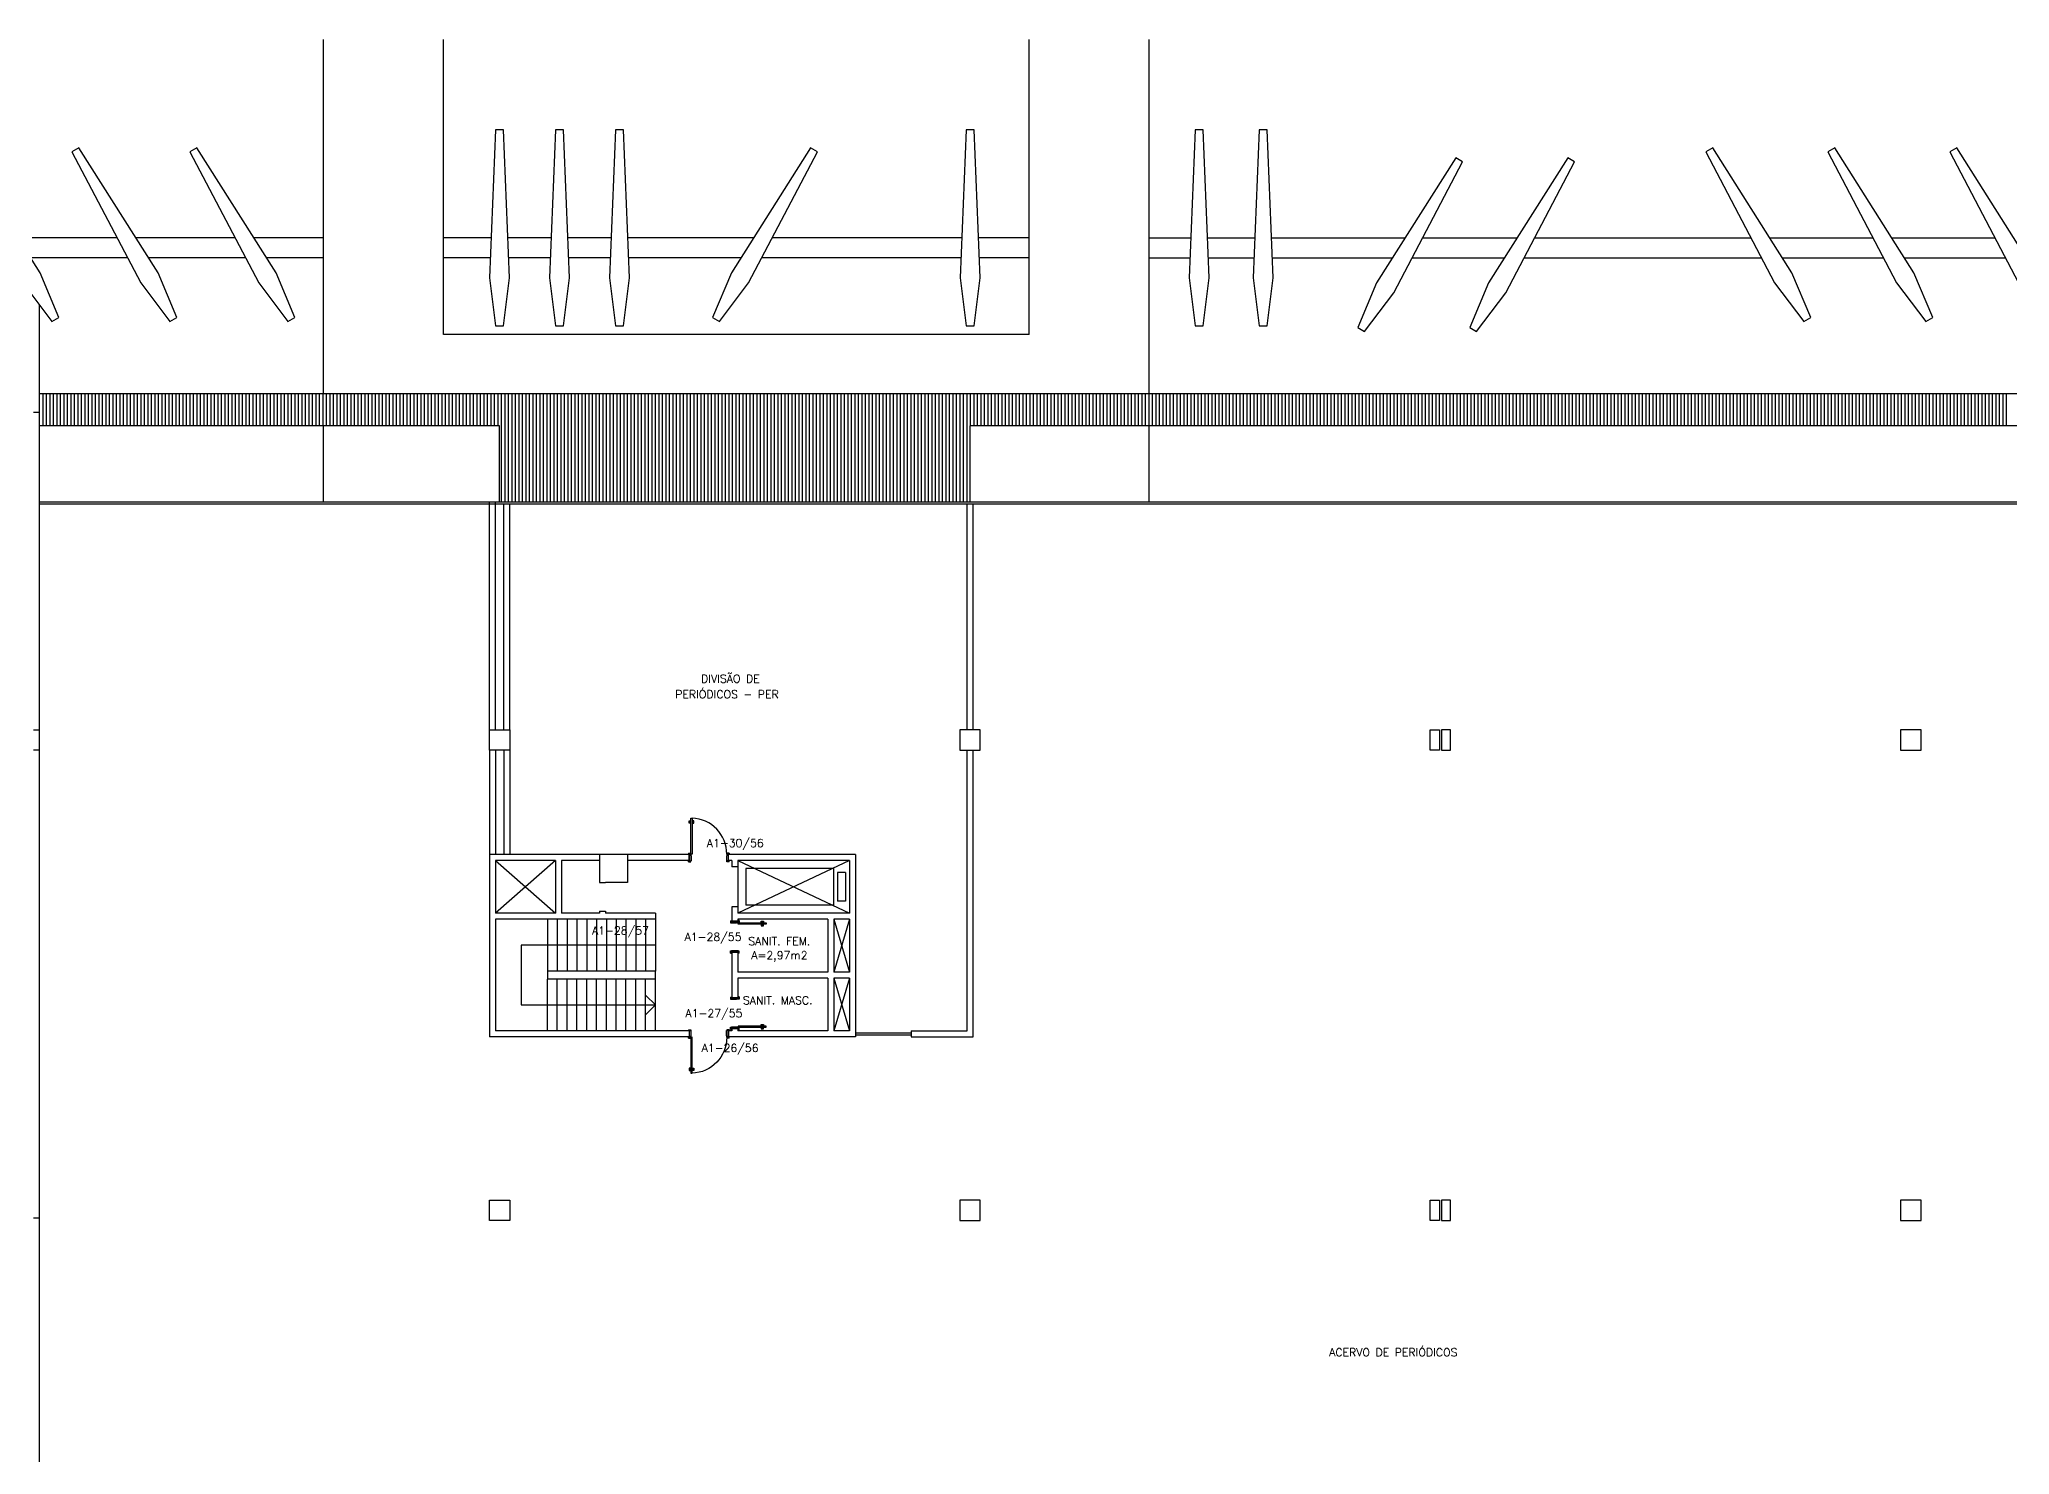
# Model space of a CAD drawing. Extents: x 140 to 273, y 29 to 100.
# Drawn here: x 175.28 to 224.53, y 64.19 to 99.57 of the extents above; entities that cross this region are included whole.
import ezdxf
from ezdxf.enums import TextEntityAlignment as Align

# ---------------------------------------------------------------- set-up
doc = ezdxf.new("R2010")
doc.units = 0
doc.header["$LTSCALE"] = 0.005
doc.header["$MEASUREMENT"] = 0
doc.linetypes.add('HIDDEN', pattern=[0.375, 0.25, -0.125])
doc.layers.get('0').update_dxf_attribs({"color": 2, "linetype": 'CONTINUOUS'})
for name, color, linetype in [('1', 1, 'CONTINUOUS'), ('2', 2, 'CONTINUOUS'), ('3', 2, 'CONTINUOUS'), ('6', 2, 'CONTINUOUS'), ('DIV2', 1, 'CONTINUOUS'), ('ENDEREÇO', 2, 'CONTINUOUS'), ('PROJ', 1, 'HIDDEN'), ('TEXTO', 2, 'CONTINUOUS'), ('Área', 2, 'CONTINUOUS')]:
    doc.layers.add(name, color=color, linetype=linetype)
doc.layers.get('0').off()
doc.layers.get('0').freeze()
doc.styles.add('UNB-100', font='simplex.shx', dxfattribs={"height": 0.2})

# ---------------------------------------------------------------- blocks, each defined once
blk = doc.blocks.new('*X4')
at = {"color": 0}
for p, q in [((47.25, 9.014), (47.25, 11.714)), ((47.337, 9.014), (47.337, 11.714)), ((47.425, 9.014), (47.425, 11.714)), ((47.512, 9.014), (47.512, 11.714)), ((47.6, 9.014), (47.6, 11.714)), ((47.687, 9.014), (47.687, 11.714)), ((47.775, 9.014), (47.775, 11.714)), ((47.862, 9.014), (47.862, 11.714)), ((47.95, 9.014), (47.95, 11.714)), ((48.037, 9.014), (48.037, 11.714)), ((48.125, 9.014), (48.125, 11.714)), ((48.212, 9.014), (48.212, 11.714)), ((48.3, 9.014), (48.3, 11.714)), ((48.387, 9.014), (48.387, 11.714)), ((48.475, 9.014), (48.475, 11.714)), ((48.562, 9.014), (48.562, 11.714)), ((48.65, 9.014), (48.65, 11.714)), ((48.737, 9.014), (48.737, 11.714)), ((48.825, 9.014), (48.825, 11.714)), ((48.912, 9.014), (48.912, 11.714)), ((49, 9.014), (49, 11.714)), ((49.087, 9.014), (49.087, 11.714)), ((49.175, 9.014), (49.175, 11.714)), ((49.262, 9.014), (49.262, 11.714)), ((49.35, 9.014), (49.35, 11.714)), ((49.437, 9.014), (49.437, 11.714)), ((49.525, 9.014), (49.525, 11.714)), ((49.612, 9.014), (49.612, 11.714)), ((49.7, 9.014), (49.7, 11.714)), ((49.787, 9.014), (49.787, 11.714)), ((49.875, 9.014), (49.875, 11.714)), ((49.962, 9.014), (49.962, 11.714)), ((50.05, 9.014), (50.05, 11.714)), ((50.137, 9.014), (50.137, 11.714)), ((50.225, 9.014), (50.225, 11.714)), ((50.312, 9.014), (50.312, 11.714)), ((50.4, 9.014), (50.4, 11.714)), ((50.487, 9.014), (50.487, 11.714)), ((50.575, 9.014), (50.575, 11.714)), ((50.662, 9.014), (50.662, 11.714)), ((50.75, 9.014), (50.75, 11.714)), ((50.837, 9.014), (50.837, 11.714)), ((50.925, 9.014), (50.925, 11.714)), ((51.012, 9.014), (51.012, 11.714)), ((51.1, 9.014), (51.1, 11.714)), ((51.187, 9.014), (51.187, 11.714)), ((51.275, 9.014), (51.275, 11.714)), ((51.362, 9.014), (51.362, 11.714)), ((51.45, 9.014), (51.45, 11.714)), ((51.537, 9.014), (51.537, 11.714)), ((51.625, 9.014), (51.625, 11.714)), ((51.712, 9.014), (51.712, 11.714)), ((51.8, 9.014), (51.8, 11.714)), ((51.887, 9.014), (51.887, 11.714)), ((51.975, 9.014), (51.975, 11.714)), ((52.062, 9.014), (52.062, 11.714)), ((52.15, 9.014), (52.15, 11.714)), ((52.237, 9.014), (52.237, 11.714)), ((52.325, 9.014), (52.325, 11.714)), ((52.412, 9.014), (52.412, 11.714)), ((52.5, 9.014), (52.5, 11.714)), ((52.587, 9.014), (52.587, 11.714)), ((52.675, 9.014), (52.675, 11.714)), ((52.762, 9.014), (52.762, 11.714)), ((52.85, 9.014), (52.85, 11.714)), ((52.937, 9.014), (52.937, 11.714)), ((53.025, 9.014), (53.025, 11.714)), ((53.112, 9.014), (53.112, 11.714)), ((53.2, 9.014), (53.2, 11.714)), ((53.287, 9.014), (53.287, 11.714)), ((53.375, 9.014), (53.375, 11.714)), ((53.462, 9.014), (53.462, 11.714)), ((53.55, 9.014), (53.55, 11.714)), ((53.637, 9.014), (53.637, 11.714)), ((53.725, 9.014), (53.725, 11.714)), ((53.812, 9.014), (53.812, 11.714)), ((53.9, 9.014), (53.9, 11.714)), ((53.987, 9.014), (53.987, 11.714)), ((54.075, 9.014), (54.075, 11.714)), ((54.162, 9.014), (54.162, 11.714)), ((54.25, 9.014), (54.25, 11.714)), ((54.337, 9.014), (54.337, 11.714)), ((54.425, 9.014), (54.425, 11.714)), ((54.512, 9.014), (54.512, 11.714)), ((54.6, 9.014), (54.6, 11.714)), ((54.687, 9.014), (54.687, 11.714)), ((54.775, 9.014), (54.775, 11.714)), ((54.862, 9.014), (54.862, 11.714)), ((54.95, 9.014), (54.95, 11.714)), ((55.037, 9.014), (55.037, 11.714)), ((55.125, 9.014), (55.125, 11.714)), ((55.212, 9.014), (55.212, 11.714)), ((55.3, 9.014), (55.3, 11.714)), ((55.387, 9.014), (55.387, 11.714)), ((55.475, 9.014), (55.475, 11.714)), ((55.562, 9.014), (55.562, 11.714)), ((55.65, 9.014), (55.65, 11.714)), ((55.737, 9.014), (55.737, 11.714)), ((55.825, 9.014), (55.825, 11.714)), ((55.912, 9.014), (55.912, 11.714)), ((56, 9.014), (56, 11.714)), ((56.087, 9.014), (56.087, 11.714)), ((56.175, 9.014), (56.175, 11.714)), ((56.262, 9.014), (56.262, 11.714)), ((56.35, 9.014), (56.35, 11.714)), ((56.437, 9.014), (56.437, 11.714)), ((56.525, 9.014), (56.525, 11.714)), ((56.612, 9.014), (56.612, 11.714)), ((56.7, 9.014), (56.7, 11.714)), ((56.787, 9.014), (56.787, 11.714)), ((56.875, 9.014), (56.875, 11.714)), ((56.962, 9.014), (56.962, 11.714)), ((57.05, 9.014), (57.05, 11.714)), ((57.137, 9.014), (57.137, 11.714)), ((57.225, 9.014), (57.225, 11.714)), ((57.312, 9.014), (57.312, 11.714)), ((57.4, 9.014), (57.4, 11.714)), ((57.487, 9.014), (57.487, 11.714)), ((57.575, 9.014), (57.575, 11.714)), ((57.662, 9.014), (57.662, 11.714)), ((57.75, 9.014), (57.75, 11.714)), ((57.837, 9.014), (57.837, 11.714)), ((57.925, 9.014), (57.925, 11.714)), ((58.012, 9.014), (58.012, 11.714)), ((58.1, 9.014), (58.1, 11.714)), ((58.187, 9.014), (58.187, 11.714)), ((58.275, 9.014), (58.275, 11.714)), ((58.362, 9.014), (58.362, 11.714)), ((58.45, 9.014), (58.45, 11.714)), ((58.537, 9.014), (58.537, 11.714)), ((58.625, 9.014), (58.625, 11.714)), ((58.712, 9.014), (58.712, 11.714)), ((58.8, 9.014), (58.8, 11.714)), ((58.887, 9.014), (58.887, 11.714)), ((35.787, 9.014), (35.787, 9.814)), ((35.875, 9.014), (35.875, 9.814)), ((35.962, 9.014), (35.962, 9.814)), ((36.05, 9.014), (36.05, 9.814)), ((36.137, 9.014), (36.137, 9.814)), ((36.225, 9.014), (36.225, 9.814)), ((36.312, 9.014), (36.312, 9.814)), ((36.4, 9.014), (36.4, 9.814)), ((36.487, 9.014), (36.487, 9.814)), ((36.575, 9.014), (36.575, 9.814)), ((36.662, 9.014), (36.662, 9.814)), ((36.75, 9.014), (36.75, 9.814)), ((36.837, 9.014), (36.837, 9.814)), ((36.925, 9.014), (36.925, 9.814)), ((37.012, 9.014), (37.012, 9.814)), ((37.1, 9.014), (37.1, 9.814)), ((37.187, 9.014), (37.187, 9.814)), ((37.275, 9.014), (37.275, 9.814)), ((37.362, 9.014), (37.362, 9.814)), ((37.45, 9.014), (37.45, 9.814)), ((37.537, 9.014), (37.537, 9.814)), ((37.625, 9.014), (37.625, 9.814)), ((37.712, 9.014), (37.712, 9.814)), ((37.8, 9.014), (37.8, 9.814)), ((37.887, 9.014), (37.887, 9.814)), ((37.975, 9.014), (37.975, 9.814)), ((38.062, 9.014), (38.062, 9.814)), ((38.15, 9.014), (38.15, 9.814)), ((38.237, 9.014), (38.237, 9.814)), ((38.325, 9.014), (38.325, 9.814)), ((38.412, 9.014), (38.412, 9.814)), ((38.5, 9.014), (38.5, 9.814)), ((38.587, 9.014), (38.587, 9.814)), ((38.675, 9.014), (38.675, 9.814)), ((38.762, 9.014), (38.762, 9.814)), ((38.85, 9.014), (38.85, 9.814)), ((38.937, 9.014), (38.937, 9.814)), ((39.025, 9.014), (39.025, 9.814)), ((39.112, 9.014), (39.112, 9.814)), ((39.2, 9.014), (39.2, 9.814)), ((39.287, 9.014), (39.287, 9.814)), ((39.375, 9.014), (39.375, 9.814)), ((39.462, 9.014), (39.462, 9.814)), ((39.55, 9.014), (39.55, 9.814)), ((39.637, 9.014), (39.637, 9.814)), ((39.725, 9.014), (39.725, 9.814)), ((39.812, 9.014), (39.812, 9.814)), ((39.9, 9.014), (39.9, 9.814)), ((39.987, 9.014), (39.987, 9.814)), ((40.075, 9.014), (40.075, 9.814)), ((40.162, 9.014), (40.162, 9.814)), ((40.25, 9.014), (40.25, 9.814)), ((40.337, 9.014), (40.337, 9.814)), ((40.425, 9.014), (40.425, 9.814)), ((40.512, 9.014), (40.512, 9.814)), ((40.6, 9.014), (40.6, 9.814)), ((40.687, 9.014), (40.687, 9.814)), ((40.775, 9.014), (40.775, 9.814)), ((40.862, 9.014), (40.862, 9.814)), ((40.95, 9.014), (40.95, 9.814)), ((41.037, 9.014), (41.037, 9.814)), ((41.125, 9.014), (41.125, 9.814)), ((41.212, 9.014), (41.212, 9.814)), ((41.3, 9.014), (41.3, 9.814)), ((41.387, 9.014), (41.387, 9.814)), ((41.475, 9.014), (41.475, 9.814)), ((41.562, 9.014), (41.562, 9.814)), ((41.65, 9.014), (41.65, 9.814)), ((41.737, 9.014), (41.737, 9.814)), ((41.825, 9.014), (41.825, 9.814)), ((41.912, 9.014), (41.912, 9.814)), ((42, 9.014), (42, 9.814)), ((42.087, 9.014), (42.087, 9.814)), ((42.175, 9.014), (42.175, 9.814)), ((42.262, 9.014), (42.262, 9.814)), ((42.35, 9.014), (42.35, 9.814)), ((42.437, 9.014), (42.437, 9.814)), ((42.525, 9.014), (42.525, 9.814)), ((42.612, 9.014), (42.612, 9.814)), ((42.7, 9.014), (42.7, 9.814)), ((42.787, 9.014), (42.787, 9.814)), ((42.875, 9.014), (42.875, 9.814)), ((42.962, 9.014), (42.962, 9.814)), ((43.05, 9.014), (43.05, 9.814)), ((43.137, 9.014), (43.137, 9.814)), ((43.225, 9.014), (43.225, 9.814)), ((43.312, 9.014), (43.312, 9.814)), ((43.4, 9.014), (43.4, 9.814)), ((43.487, 9.014), (43.487, 9.814)), ((43.575, 9.014), (43.575, 9.814)), ((43.662, 9.014), (43.662, 9.814)), ((43.75, 9.014), (43.75, 9.814)), ((43.837, 9.014), (43.837, 9.814)), ((43.925, 9.014), (43.925, 9.814)), ((44.012, 9.014), (44.012, 9.814)), ((44.1, 9.014), (44.1, 9.814)), ((44.187, 9.014), (44.187, 9.814)), ((44.275, 9.014), (44.275, 9.814)), ((44.362, 9.014), (44.362, 9.814)), ((44.45, 9.014), (44.45, 9.814)), ((44.537, 9.014), (44.537, 9.814)), ((44.625, 9.014), (44.625, 9.814)), ((44.712, 9.014), (44.712, 9.814)), ((44.8, 9.014), (44.8, 9.814)), ((44.887, 9.014), (44.887, 9.814)), ((44.975, 9.014), (44.975, 9.814)), ((45.062, 9.014), (45.062, 9.814)), ((45.15, 9.014), (45.15, 9.814)), ((45.237, 9.014), (45.237, 9.814)), ((45.325, 9.014), (45.325, 9.814)), ((45.412, 9.014), (45.412, 9.814)), ((45.5, 9.014), (45.5, 9.814)), ((45.587, 9.014), (45.587, 9.814)), ((45.675, 9.014), (45.675, 9.814)), ((45.762, 9.014), (45.762, 9.814)), ((45.85, 9.014), (45.85, 9.814)), ((45.937, 9.014), (45.937, 9.814)), ((46.025, 9.014), (46.025, 9.814)), ((46.112, 9.014), (46.112, 9.814)), ((46.2, 9.014), (46.2, 9.814)), ((46.287, 9.014), (46.287, 9.814)), ((46.375, 9.014), (46.375, 9.814)), ((46.462, 9.014), (46.462, 9.814)), ((46.55, 9.014), (46.55, 9.814)), ((46.637, 9.014), (46.637, 9.814)), ((46.725, 9.014), (46.725, 9.814)), ((46.812, 9.014), (46.812, 9.814)), ((46.9, 9.014), (46.9, 9.814)), ((46.987, 9.014), (46.987, 9.814)), ((47.075, 9.014), (47.075, 9.814)), ((47.162, 9.014), (47.162, 9.814)), ((58.975, 9.014), (58.975, 9.814)), ((59.062, 9.014), (59.062, 9.814)), ((59.15, 9.014), (59.15, 9.814)), ((59.237, 9.014), (59.237, 9.814)), ((59.325, 9.014), (59.325, 9.814)), ((59.412, 9.014), (59.412, 9.814)), ((59.5, 9.014), (59.5, 9.814)), ((59.587, 9.014), (59.587, 9.814)), ((59.675, 9.014), (59.675, 9.814)), ((59.762, 9.014), (59.762, 9.814)), ((59.85, 9.014), (59.85, 9.814)), ((59.937, 9.014), (59.937, 9.814)), ((60.025, 9.014), (60.025, 9.814)), ((60.112, 9.014), (60.112, 9.814)), ((60.2, 9.014), (60.2, 9.814)), ((60.287, 9.014), (60.287, 9.814)), ((60.375, 9.014), (60.375, 9.814)), ((60.462, 9.014), (60.462, 9.814)), ((60.55, 9.014), (60.55, 9.814)), ((60.637, 9.014), (60.637, 9.814)), ((60.725, 9.014), (60.725, 9.814)), ((60.812, 9.014), (60.812, 9.814)), ((60.9, 9.014), (60.9, 9.814)), ((60.987, 9.014), (60.987, 9.814)), ((61.075, 9.014), (61.075, 9.814)), ((61.162, 9.014), (61.162, 9.814)), ((61.25, 9.014), (61.25, 9.814)), ((61.337, 9.014), (61.337, 9.814)), ((61.425, 9.014), (61.425, 9.814)), ((61.512, 9.014), (61.512, 9.814)), ((61.6, 9.014), (61.6, 9.814)), ((61.687, 9.014), (61.687, 9.814)), ((61.775, 9.014), (61.775, 9.814)), ((61.862, 9.014), (61.862, 9.814)), ((61.95, 9.014), (61.95, 9.814)), ((62.037, 9.014), (62.037, 9.814)), ((62.125, 9.014), (62.125, 9.814)), ((62.212, 9.014), (62.212, 9.814)), ((62.3, 9.014), (62.3, 9.814)), ((62.387, 9.014), (62.387, 9.814)), ((62.475, 9.014), (62.475, 9.814)), ((62.562, 9.014), (62.562, 9.814)), ((62.65, 9.014), (62.65, 9.814)), ((62.737, 9.014), (62.737, 9.814)), ((62.825, 9.014), (62.825, 9.814)), ((62.912, 9.014), (62.912, 9.814)), ((63, 9.014), (63, 9.814)), ((63.087, 9.014), (63.087, 9.814)), ((63.175, 9.014), (63.175, 9.814)), ((63.262, 9.014), (63.262, 9.814)), ((63.35, 9.014), (63.35, 9.814)), ((63.437, 9.014), (63.437, 9.814)), ((63.525, 9.014), (63.525, 9.814)), ((63.612, 9.014), (63.612, 9.814)), ((63.7, 9.014), (63.7, 9.814)), ((63.787, 9.014), (63.787, 9.814)), ((63.875, 9.014), (63.875, 9.814)), ((63.962, 9.014), (63.962, 9.814)), ((64.05, 9.014), (64.05, 9.814)), ((64.137, 9.014), (64.137, 9.814)), ((64.225, 9.014), (64.225, 9.814)), ((64.312, 9.014), (64.312, 9.814)), ((64.4, 9.014), (64.4, 9.814)), ((64.487, 9.014), (64.487, 9.814)), ((64.575, 9.014), (64.575, 9.814)), ((64.662, 9.014), (64.662, 9.814)), ((64.75, 9.014), (64.75, 9.814)), ((64.837, 9.014), (64.837, 9.814)), ((64.925, 9.014), (64.925, 9.814)), ((65.012, 9.014), (65.012, 9.814)), ((65.1, 9.014), (65.1, 9.814)), ((65.187, 9.014), (65.187, 9.814)), ((65.275, 9.014), (65.275, 9.814)), ((65.362, 9.014), (65.362, 9.814)), ((65.45, 9.014), (65.45, 9.814)), ((65.537, 9.014), (65.537, 9.814)), ((65.625, 9.014), (65.625, 9.814)), ((65.712, 9.014), (65.712, 9.814)), ((65.8, 9.014), (65.8, 9.814)), ((65.887, 9.014), (65.887, 9.814)), ((65.975, 9.014), (65.975, 9.814)), ((66.062, 9.014), (66.062, 9.814)), ((66.15, 9.014), (66.15, 9.814)), ((66.237, 9.014), (66.237, 9.814)), ((66.325, 9.014), (66.325, 9.814)), ((66.412, 9.014), (66.412, 9.814)), ((66.5, 9.014), (66.5, 9.814)), ((66.587, 9.014), (66.587, 9.814)), ((66.675, 9.014), (66.675, 9.814)), ((66.762, 9.014), (66.762, 9.814)), ((66.85, 9.014), (66.85, 9.814)), ((66.937, 9.014), (66.937, 9.814)), ((67.025, 9.014), (67.025, 9.814)), ((67.112, 9.014), (67.112, 9.814)), ((67.2, 9.014), (67.2, 9.814)), ((67.287, 9.014), (67.287, 9.814)), ((67.375, 9.014), (67.375, 9.814)), ((67.462, 9.014), (67.462, 9.814)), ((67.55, 9.014), (67.55, 9.814)), ((67.637, 9.014), (67.637, 9.814)), ((67.725, 9.014), (67.725, 9.814)), ((67.812, 9.014), (67.812, 9.814)), ((67.9, 9.014), (67.9, 9.814)), ((67.987, 9.014), (67.987, 9.814)), ((68.075, 9.014), (68.075, 9.814)), ((68.162, 9.014), (68.162, 9.814)), ((68.25, 9.014), (68.25, 9.814)), ((68.337, 9.014), (68.337, 9.814)), ((68.425, 9.014), (68.425, 9.814)), ((68.512, 9.014), (68.512, 9.814)), ((68.6, 9.014), (68.6, 9.814)), ((68.687, 9.014), (68.687, 9.814)), ((68.775, 9.014), (68.775, 9.814)), ((68.862, 9.014), (68.862, 9.814)), ((68.95, 9.014), (68.95, 9.814)), ((69.037, 9.014), (69.037, 9.814)), ((69.125, 9.014), (69.125, 9.814)), ((69.212, 9.014), (69.212, 9.814)), ((69.3, 9.014), (69.3, 9.814)), ((69.387, 9.014), (69.387, 9.814)), ((69.475, 9.014), (69.475, 9.814)), ((69.562, 9.014), (69.562, 9.814)), ((69.65, 9.014), (69.65, 9.814)), ((69.737, 9.014), (69.737, 9.814)), ((69.825, 9.014), (69.825, 9.814)), ((69.912, 9.014), (69.912, 9.814)), ((70, 9.014), (70, 9.814)), ((70.087, 9.014), (70.087, 9.814)), ((70.175, 9.014), (70.175, 9.814)), ((70.262, 9.014), (70.262, 9.814)), ((70.35, 9.014), (70.35, 9.814)), ((70.437, 9.014), (70.437, 9.814)), ((70.525, 9.014), (70.525, 9.814)), ((70.612, 9.014), (70.612, 9.814)), ((70.7, 9.014), (70.7, 9.814)), ((70.787, 9.014), (70.787, 9.814)), ((70.875, 9.014), (70.875, 9.814)), ((70.962, 9.014), (70.962, 9.814)), ((71.05, 9.014), (71.05, 9.814)), ((71.137, 9.014), (71.137, 9.814)), ((71.225, 9.014), (71.225, 9.814)), ((71.312, 9.014), (71.312, 9.814)), ((71.4, 9.014), (71.4, 9.814)), ((71.487, 9.014), (71.487, 9.814)), ((71.575, 9.014), (71.575, 9.814)), ((71.662, 9.014), (71.662, 9.814)), ((71.75, 9.014), (71.75, 9.814)), ((71.837, 9.014), (71.837, 9.814)), ((71.925, 9.014), (71.925, 9.814)), ((72.012, 9.014), (72.012, 9.814)), ((72.1, 9.014), (72.1, 9.814)), ((72.187, 9.014), (72.187, 9.814)), ((72.275, 9.014), (72.275, 9.814)), ((72.362, 9.014), (72.362, 9.814)), ((72.45, 9.014), (72.45, 9.814)), ((72.537, 9.014), (72.537, 9.814)), ((72.625, 9.014), (72.625, 9.814)), ((72.712, 9.014), (72.712, 9.814)), ((72.8, 9.014), (72.8, 9.814)), ((72.887, 9.014), (72.887, 9.814)), ((72.975, 9.014), (72.975, 9.814)), ((73.062, 9.014), (73.062, 9.814)), ((73.15, 9.014), (73.15, 9.814)), ((73.237, 9.014), (73.237, 9.814)), ((73.325, 9.014), (73.325, 9.814)), ((73.412, 9.014), (73.412, 9.814)), ((73.5, 9.014), (73.5, 9.814)), ((73.587, 9.014), (73.587, 9.814)), ((73.675, 9.014), (73.675, 9.814)), ((73.762, 9.014), (73.762, 9.814)), ((73.85, 9.014), (73.85, 9.814)), ((73.937, 9.014), (73.937, 9.814)), ((74.025, 9.014), (74.025, 9.814)), ((74.112, 9.014), (74.112, 9.814)), ((74.2, 9.014), (74.2, 9.814)), ((74.287, 9.014), (74.287, 9.814)), ((74.375, 9.014), (74.375, 9.814)), ((74.462, 9.014), (74.462, 9.814)), ((74.55, 9.014), (74.55, 9.814)), ((74.637, 9.014), (74.637, 9.814)), ((74.725, 9.014), (74.725, 9.814)), ((74.812, 9.014), (74.812, 9.814)), ((74.9, 9.014), (74.9, 9.814)), ((74.987, 9.014), (74.987, 9.814)), ((75.075, 9.014), (75.075, 9.814)), ((75.162, 9.014), (75.162, 9.814)), ((75.25, 9.014), (75.25, 9.814)), ((75.337, 9.014), (75.337, 9.814)), ((75.425, 9.014), (75.425, 9.814)), ((75.512, 9.014), (75.512, 9.814)), ((75.6, 9.014), (75.6, 9.814)), ((75.687, 9.014), (75.687, 9.814)), ((75.775, 9.014), (75.775, 9.814)), ((75.862, 9.014), (75.862, 9.814)), ((75.95, 9.014), (75.95, 9.814)), ((76.037, 9.014), (76.037, 9.814)), ((76.125, 9.014), (76.125, 9.814)), ((76.212, 9.014), (76.212, 9.814)), ((76.3, 9.014), (76.3, 9.814)), ((76.387, 9.014), (76.387, 9.814)), ((76.475, 9.014), (76.475, 9.814)), ((76.562, 9.014), (76.562, 9.814)), ((76.65, 9.014), (76.65, 9.814)), ((76.737, 9.014), (76.737, 9.814)), ((76.825, 9.014), (76.825, 9.814)), ((76.912, 9.014), (76.912, 9.814)), ((77, 9.014), (77, 9.814)), ((77.087, 9.014), (77.087, 9.814)), ((77.175, 9.014), (77.175, 9.814)), ((77.262, 9.014), (77.262, 9.814)), ((77.35, 9.014), (77.35, 9.814)), ((77.437, 9.014), (77.437, 9.814)), ((77.525, 9.014), (77.525, 9.814)), ((77.612, 9.014), (77.612, 9.814)), ((77.7, 9.014), (77.7, 9.814)), ((77.787, 9.014), (77.787, 9.814)), ((77.875, 9.014), (77.875, 9.814)), ((77.962, 9.014), (77.962, 9.814)), ((78.05, 9.014), (78.05, 9.814)), ((78.137, 9.014), (78.137, 9.814)), ((78.225, 9.014), (78.225, 9.814)), ((78.312, 9.014), (78.312, 9.814)), ((78.4, 9.014), (78.4, 9.814)), ((78.487, 9.014), (78.487, 9.814)), ((78.575, 9.014), (78.575, 9.814)), ((78.662, 9.014), (78.662, 9.814)), ((78.75, 9.014), (78.75, 9.814)), ((78.837, 9.014), (78.837, 9.814)), ((78.925, 9.014), (78.925, 9.814)), ((79.012, 9.014), (79.012, 9.814)), ((79.1, 9.014), (79.1, 9.814)), ((79.187, 9.014), (79.187, 9.814)), ((79.275, 9.014), (79.275, 9.814)), ((79.362, 9.014), (79.362, 9.814)), ((79.45, 9.014), (79.45, 9.814)), ((79.537, 9.014), (79.537, 9.814)), ((79.625, 9.014), (79.625, 9.814)), ((79.712, 9.014), (79.712, 9.814)), ((79.8, 9.014), (79.8, 9.814)), ((79.887, 9.014), (79.887, 9.814)), ((79.975, 9.014), (79.975, 9.814)), ((80.062, 9.014), (80.062, 9.814)), ((80.15, 9.014), (80.15, 9.814)), ((80.237, 9.014), (80.237, 9.814)), ((80.325, 9.014), (80.325, 9.814)), ((80.412, 9.014), (80.412, 9.814)), ((80.5, 9.014), (80.5, 9.814)), ((80.587, 9.014), (80.587, 9.814)), ((80.675, 9.014), (80.675, 9.814)), ((80.762, 9.014), (80.762, 9.814)), ((80.85, 9.014), (80.85, 9.814)), ((80.937, 9.014), (80.937, 9.814)), ((81.025, 9.014), (81.025, 9.814)), ((81.112, 9.014), (81.112, 9.814)), ((81.2, 9.014), (81.2, 9.814)), ((81.287, 9.014), (81.287, 9.814)), ((81.375, 9.014), (81.375, 9.814)), ((81.462, 9.014), (81.462, 9.814)), ((81.55, 9.014), (81.55, 9.814)), ((81.637, 9.014), (81.637, 9.814)), ((81.725, 9.014), (81.725, 9.814)), ((81.812, 9.014), (81.812, 9.814)), ((81.9, 9.014), (81.9, 9.814)), ((81.987, 9.014), (81.987, 9.814)), ((82.075, 9.014), (82.075, 9.814)), ((82.162, 9.014), (82.162, 9.814)), ((82.25, 9.014), (82.25, 9.814)), ((82.337, 9.014), (82.337, 9.814)), ((82.425, 9.014), (82.425, 9.814)), ((82.512, 9.014), (82.512, 9.814)), ((82.6, 9.014), (82.6, 9.814)), ((82.687, 9.014), (82.687, 9.814)), ((82.775, 9.014), (82.775, 9.814)), ((82.862, 9.014), (82.862, 9.814)), ((82.95, 9.014), (82.95, 9.814)), ((83.037, 9.014), (83.037, 9.814)), ((83.125, 9.014), (83.125, 9.814)), ((83.212, 9.014), (83.212, 9.814)), ((83.3, 9.014), (83.3, 9.814)), ((83.387, 9.014), (83.387, 9.814)), ((83.475, 9.014), (83.475, 9.814)), ((83.562, 9.014), (83.562, 9.814)), ((83.65, 9.014), (83.65, 9.814)), ((83.737, 9.014), (83.737, 9.814)), ((83.825, 9.014), (83.825, 9.814)), ((83.912, 9.014), (83.912, 9.814)), ((84, 9.014), (84, 9.814)), ((84.087, 9.014), (84.087, 9.814)), ((84.175, 9.014), (84.175, 9.814)), ((84.262, 9.014), (84.262, 9.814)), ((84.35, 9.014), (84.35, 9.814)), ((84.437, 9.014), (84.437, 9.814)), ((84.525, 9.014), (84.525, 9.814)), ((84.612, 9.014), (84.612, 9.814)), ((84.7, 9.014), (84.7, 9.814)), ((84.787, 9.014), (84.787, 9.814)), ((84.875, 9.014), (84.875, 9.814))]:
    blk.add_line(p, q, dxfattribs=at)
blk = doc.blocks.new('PORTA-70')
for p, q in [((-78.2, 64), (-75.9, 64)), ((-78.2, 58.5), (-78.2, 64)), ((-75.9, 58.5), (-78.2, 58.5)), ((-75.9, 64), (-75.9, 58.5)), ((-74, 1), (-74, 71)), ((-74, 71), (-71, 71)), ((-71, 71), (-71, 1)), ((-66.8, 64), (-69.1, 64)), ((-69.1, 64), (-69.1, 58.5)), ((-69.1, 58.5), (-66.8, 58.5)), ((-66.8, 58.5), (-66.8, 64)), ((-80, 3), (-80, 1)), ((-80, 3), (-74.5, 3)), ((-80, 1), (-74, 1)), ((-77, 1), (-77, -16)), ((-74.5, 3), (-74.5, 1)), ((-71, 1), (-74, 1)), ((-74, 1), (-74, -3)), ((2, 1), (-4, 1)), ((-4, 1), (-4, -3)), ((2, 3), (-3.5, 3)), ((-3.5, 3), (-3.5, 1)), ((-1, 1), (-1, -16)), ((2, 3), (2, 1)), ((-79.5, -18), (-79.5, -16)), ((-79.5, -16), (-73.5, -16)), ((-79.5, -18), (-74, -18)), ((-74, -3), (-73.5, -3)), ((-74, -18), (-74, -16)), ((-73.5, -3), (-73.5, -7.5)), ((-73.5, -7.5), (-73.5, -16)), ((-4, -3), (-4.5, -3)), ((-4.5, -3), (-4.5, -7.5)), ((-4.5, -7.5), (-4.5, -16)), ((1.5, -16), (-4.5, -16)), ((1.5, -16), (-4.5, -16)), ((-4, -18), (-4, -16)), ((1.5, -18), (-4, -18)), ((1.5, -18), (1.5, -16))]:
    blk.add_line(p, q)
blk = doc.blocks.new('PORTA-90')
for p, q in [((-98.2, 84), (-95.9, 84)), ((-98.2, 78.5), (-98.2, 84)), ((-95.9, 78.5), (-98.2, 78.5)), ((-95.9, 84), (-95.9, 78.5)), ((-94, 1), (-94, 91)), ((-94, 91), (-91, 91)), ((-91, 91), (-91, 1)), ((-86.8, 84), (-89.1, 84)), ((-89.1, 84), (-89.1, 78.5)), ((-89.1, 78.5), (-86.8, 78.5)), ((-86.8, 78.5), (-86.8, 84)), ((-100, 3), (-100, 1)), ((-100, 3), (-94.5, 3)), ((-100, 1), (-94, 1)), ((-97, 1), (-97, -16)), ((-94.5, 3), (-94.5, 1)), ((-94, 1), (-94, -3)), ((-91, 1), (-94, 1)), ((2, 1), (-4, 1)), ((-4, 1), (-4, -3)), ((2, 3), (-3.5, 3)), ((-3.5, 3), (-3.5, 1)), ((-1, 1), (-1, -16)), ((2, 3), (2, 1)), ((-99.5, -18), (-99.5, -16)), ((-99.5, -16), (-93.5, -16)), ((-99.5, -18), (-94, -18)), ((-94, -3), (-93.5, -3)), ((-94, -18), (-94, -16)), ((-93.5, -3), (-93.5, -7.5)), ((-93.5, -7.5), (-93.5, -16)), ((-4.5, -3), (-4.5, -7.5)), ((-4, -3), (-4.5, -3)), ((-4.5, -7.5), (-4.5, -16)), ((1.5, -16), (-4.5, -16)), ((1.5, -16), (-4.5, -16)), ((-4, -18), (-4, -16)), ((1.5, -18), (-4, -18)), ((1.5, -18), (1.5, -16))]:
    blk.add_line(p, q)
at = {"color": 1}
blk.add_arc((-94, 1), 90, 0, 88.0908, dxfattribs=at)

msp = doc.modelspace()

# ---------------------------------------------------------------- linework, layer by layer
at = {"layer": '1'}
for p, q in [((182.379, 90.71), (182.379, 99.569)), ((185.379, 92.195), (185.379, 99.569)), ((200.019, 92.195), (200.019, 99.569)), ((203.019, 90.71), (203.019, 99.569)), ((177.222, 94.605), (174.742, 94.605)), ((180.172, 94.605), (177.692, 94.605)), ((182.379, 94.605), (180.642, 94.605)), ((186.569, 94.605), (185.379, 94.605)), ((188.074, 94.605), (186.988, 94.605)), ((189.569, 94.605), (188.493, 94.605)), ((193.131, 94.605), (189.988, 94.605)), ((198.334, 94.605), (193.6, 94.605)), ((199.994, 94.605), (198.753, 94.605)), ((203.019, 94.605), (204.064, 94.605)), ((204.483, 94.605), (205.664, 94.605)), ((206.083, 94.605), (209.419, 94.605)), ((209.862, 94.605), (212.219, 94.605)), ((212.662, 94.605), (218.067, 94.605)), ((218.537, 94.605), (221.117, 94.605)), ((221.587, 94.605), (224.167, 94.605)), ((177.485, 94.105), (175.058, 94.105)), ((180.435, 94.105), (178.008, 94.105)), ((182.379, 94.105), (180.958, 94.105)), ((186.549, 94.105), (185.379, 94.105)), ((188.054, 94.105), (187.009, 94.105)), ((189.549, 94.105), (188.514, 94.105)), ((192.815, 94.105), (190.009, 94.105)), ((198.314, 94.105), (193.338, 94.105)), ((199.994, 94.105), (198.774, 94.105)), ((203.019, 94.105), (204.044, 94.105)), ((204.504, 94.105), (205.644, 94.105)), ((206.104, 94.105), (209.103, 94.105)), ((209.599, 94.105), (211.903, 94.105)), ((212.399, 94.105), (218.33, 94.105)), ((218.853, 94.105), (221.38, 94.105)), ((221.903, 94.105), (224.43, 94.105)), ((175.279, 89.655), (175.279, 92.93)), ((200.019, 92.195), (185.379, 92.195)), ((245.329, 90.71), (175.279, 90.71)), ((175.129, 90.251), (175.279, 90.251)), ((186.784, 89.91), (175.279, 89.91)), ((182.379, 88.01), (182.379, 89.91)), ((186.784, 88.01), (186.784, 89.91)), ((245.329, 89.91), (198.544, 89.91)), ((198.544, 88.01), (198.544, 89.91)), ((203.019, 88.01), (203.019, 89.91)), ((186.784, 88.01), (198.544, 88.01)), ((192.739, 78.88), (192.739, 77.88)), ((187.979, 77.57), (187.979, 76.275)), ((188.224, 77.57), (188.224, 76.275)), ((188.47, 77.57), (188.47, 76.275)), ((188.715, 77.57), (188.715, 76.275)), ((188.961, 77.57), (188.961, 76.275)), ((189.206, 77.57), (189.206, 76.275)), ((189.452, 77.57), (189.452, 76.275)), ((189.697, 77.57), (189.697, 76.275)), ((189.942, 77.57), (189.942, 76.275)), ((190.188, 77.57), (190.188, 76.275)), ((190.433, 77.57), (190.433, 76.275)), ((190.679, 77.57), (190.679, 76.275)), ((190.679, 76.275), (187.979, 76.275)), ((187.979, 76.275), (187.979, 76.075)), ((190.679, 76.075), (187.979, 76.075)), ((187.979, 74.78), (187.979, 76.075)), ((188.224, 74.78), (188.224, 76.075)), ((188.47, 74.78), (188.47, 76.075)), ((188.715, 74.78), (188.715, 76.075)), ((188.961, 74.78), (188.961, 76.075)), ((189.206, 74.78), (189.206, 76.075)), ((189.452, 74.78), (189.452, 76.075)), ((189.697, 74.78), (189.697, 76.075)), ((189.942, 74.78), (189.942, 76.075)), ((190.188, 74.78), (190.188, 76.075)), ((190.433, 74.78), (190.433, 76.075)), ((190.679, 76.075), (190.679, 76.275)), ((190.679, 74.78), (190.679, 76.075))]:
    msp.add_line(p, q, dxfattribs=at)
msp.add_lwpolyline([(190.679, 76.923), (187.322, 76.923), (187.322, 75.428), (190.679, 75.428), (190.439, 75.188), (190.679, 75.428), (190.439, 75.667)], dxfattribs=at)
at = {"layer": '2'}
for p, q in [((186.529, 82.31), (186.529, 88.01)), ((186.679, 82.31), (186.679, 88.01)), ((186.889, 82.31), (186.889, 87.96)), ((187.039, 82.31), (187.039, 87.96)), ((198.469, 82.31), (198.469, 87.96)), ((198.619, 82.31), (198.619, 87.96)), ((186.529, 81.8), (186.529, 79.19)), ((186.679, 81.8), (186.679, 79.19)), ((186.889, 81.8), (186.889, 79.19)), ((187.039, 81.8), (187.039, 79.19)), ((198.469, 74.78), (198.469, 81.8)), ((198.619, 74.63), (198.619, 81.8)), ((186.679, 79.04), (188.179, 77.72)), ((188.179, 79.04), (186.679, 77.72)), ((192.739, 79.04), (195.529, 77.72)), ((195.529, 79.04), (192.739, 77.72)), ((195.139, 77.57), (195.529, 76.25)), ((195.529, 77.57), (195.139, 76.25)), ((195.139, 76.1), (195.529, 74.78)), ((195.529, 76.1), (195.139, 74.78)), ((197.074, 74.78), (198.469, 74.78)), ((197.074, 74.78), (197.074, 74.63)), ((197.074, 74.63), (198.619, 74.63))]:
    msp.add_line(p, q, dxfattribs=at)
at = {"layer": '3'}
for p, q in [((222.089, 87.96), (245.329, 87.96)), ((175.279, 58.735), (175.279, 70.095))]:
    msp.add_line(p, q, dxfattribs=at)
at = {"layer": '6'}
for p, q in [((175.279, 70.095), (175.279, 89.655)), ((175.129, 82.31), (175.279, 82.31)), ((175.279, 81.8), (175.129, 81.8)), ((191.524, 79.19), (186.529, 79.19)), ((186.529, 79.19), (186.529, 74.63)), ((188.179, 79.04), (186.679, 79.04)), ((186.679, 79.04), (186.679, 77.72)), ((188.179, 79.04), (188.179, 77.72)), ((188.329, 79.04), (188.329, 77.72)), ((189.279, 79.04), (188.329, 79.04)), ((189.279, 79.19), (189.279, 78.49)), ((189.979, 79.19), (189.979, 78.49)), ((191.524, 79.04), (189.979, 79.04)), ((191.524, 79.04), (191.524, 79.19)), ((195.679, 79.19), (192.504, 79.19)), ((192.504, 79.04), (192.504, 79.19)), ((192.589, 79.04), (192.504, 79.04)), ((192.589, 79.04), (192.589, 78.88)), ((192.739, 78.88), (192.589, 78.88)), ((195.529, 79.04), (192.739, 79.04)), ((192.739, 79.04), (192.739, 78.88)), ((192.939, 78.84), (192.939, 77.92)), ((195.129, 78.84), (192.939, 78.84)), ((195.129, 78.84), (195.129, 77.92)), ((195.529, 79.04), (195.529, 77.72)), ((195.679, 79.19), (195.679, 74.63)), ((189.279, 78.49), (189.429, 78.49)), ((189.979, 78.49), (189.429, 78.49)), ((195.229, 78.74), (195.229, 78.02)), ((195.429, 78.74), (195.229, 78.74)), ((195.429, 78.74), (195.429, 78.02)), ((192.739, 77.88), (192.589, 77.88)), ((192.589, 77.88), (192.589, 77.52)), ((192.739, 77.88), (192.739, 77.72)), ((195.129, 77.92), (192.939, 77.92)), ((195.429, 78.02), (195.229, 78.02)), ((188.179, 77.72), (186.679, 77.72)), ((190.679, 77.57), (186.679, 77.57)), ((186.679, 77.57), (186.679, 74.78)), ((189.279, 77.72), (188.329, 77.72)), ((189.279, 77.77), (189.279, 77.72)), ((189.279, 77.77), (189.429, 77.77)), ((189.429, 77.77), (189.429, 77.72)), ((190.679, 77.72), (189.429, 77.72)), ((190.679, 77.72), (190.679, 77.57)), ((192.739, 77.52), (192.589, 77.52)), ((195.529, 77.72), (192.739, 77.72)), ((192.739, 77.57), (192.739, 77.52)), ((194.989, 77.57), (192.739, 77.57)), ((194.989, 77.57), (194.989, 76.25)), ((195.529, 77.57), (195.139, 77.57)), ((195.139, 77.57), (195.139, 76.25)), ((195.529, 77.57), (195.529, 76.25)), ((192.739, 76.74), (192.589, 76.74)), ((192.589, 76.74), (192.589, 75.61)), ((192.739, 76.74), (192.739, 76.25)), ((194.989, 76.25), (192.739, 76.25)), ((192.739, 76.1), (192.739, 75.61)), ((194.989, 76.1), (192.739, 76.1)), ((194.989, 76.1), (194.989, 74.78)), ((195.529, 76.25), (195.139, 76.25)), ((195.529, 76.1), (195.139, 76.1)), ((195.139, 76.1), (195.139, 74.78)), ((195.529, 76.1), (195.529, 74.78)), ((192.739, 75.61), (192.589, 75.61)), ((191.524, 74.63), (186.529, 74.63)), ((191.524, 74.78), (186.679, 74.78)), ((191.524, 74.78), (191.524, 74.63)), ((192.504, 74.78), (192.504, 74.63)), ((192.589, 74.78), (192.504, 74.78)), ((195.679, 74.63), (192.504, 74.63)), ((192.739, 74.83), (192.589, 74.83)), ((192.589, 74.83), (192.589, 74.78)), ((192.739, 74.83), (192.739, 74.78)), ((194.989, 74.78), (192.739, 74.78)), ((195.529, 74.78), (195.139, 74.78)), ((175.279, 70.095), (175.129, 70.095))]:
    msp.add_line(p, q, dxfattribs=at)
for points in [[(186.884, 92.405), (187.034, 93.605), (186.884, 97.305), (186.684, 97.305), (186.534, 93.605), (186.684, 92.405)], [(188.384, 92.405), (188.534, 93.605), (188.384, 97.305), (188.184, 97.305), (188.034, 93.605), (188.184, 92.405)], [(189.884, 92.405), (190.034, 93.605), (189.884, 97.305), (189.684, 97.305), (189.534, 93.605), (189.684, 92.405)], [(198.644, 92.405), (198.794, 93.605), (198.644, 97.305), (198.444, 97.305), (198.294, 93.605), (198.444, 92.405)], [(204.374, 92.405), (204.524, 93.605), (204.374, 97.305), (204.174, 97.305), (204.024, 93.605), (204.174, 92.405)], [(205.974, 92.405), (206.124, 93.605), (205.974, 97.305), (205.774, 97.305), (205.624, 93.605), (205.774, 92.405)], [(175.765, 92.616), (175.295, 93.73), (173.315, 96.86), (173.142, 96.76), (174.862, 93.48), (175.592, 92.516)], [(178.715, 92.616), (178.245, 93.73), (176.265, 96.86), (176.092, 96.76), (177.812, 93.48), (178.542, 92.516)], [(181.665, 92.616), (181.195, 93.73), (179.215, 96.86), (179.042, 96.76), (180.762, 93.48), (181.492, 92.516)], [(192.28, 92.516), (193.01, 93.48), (194.73, 96.76), (194.557, 96.86), (192.577, 93.73), (192.107, 92.616)], [(208.41, 92.266), (209.14, 93.23), (210.86, 96.51), (210.687, 96.61), (208.707, 93.48), (208.237, 92.366)], [(211.21, 92.266), (211.94, 93.23), (213.66, 96.51), (213.487, 96.61), (211.507, 93.48), (211.037, 92.366)], [(219.56, 92.616), (219.09, 93.73), (217.11, 96.86), (216.937, 96.76), (218.657, 93.48), (219.387, 92.516)], [(222.61, 92.616), (222.14, 93.73), (220.16, 96.86), (219.987, 96.76), (221.707, 93.48), (222.437, 92.516)], [(225.66, 92.616), (225.19, 93.73), (223.21, 96.86), (223.037, 96.76), (224.757, 93.48), (225.487, 92.516)], [(187.039, 81.8), (186.529, 81.8), (186.529, 82.31), (187.039, 82.31)], [(198.799, 82.31), (198.289, 82.31), (198.289, 81.8), (198.799, 81.8)], [(210.279, 81.8), (210.049, 81.8), (210.049, 82.31), (210.279, 82.31)], [(210.559, 82.31), (210.329, 82.31), (210.329, 81.8), (210.559, 81.8)], [(221.809, 81.8), (222.319, 81.8), (222.319, 82.31), (221.809, 82.31)], [(187.039, 70.04), (186.529, 70.04), (186.529, 70.55), (187.039, 70.55)], [(198.799, 70.55), (198.289, 70.55), (198.289, 70.04), (198.799, 70.04)], [(210.279, 70.04), (210.049, 70.04), (210.049, 70.55), (210.279, 70.55)], [(210.559, 70.55), (210.329, 70.55), (210.329, 70.04), (210.559, 70.04)], [(221.809, 70.04), (222.319, 70.04), (222.319, 70.55), (221.809, 70.55)]]:
    msp.add_lwpolyline(points, close=True, dxfattribs=at)
at = {"layer": 'DIV2'}
for p, q in [((175.279, 88.01), (245.329, 88.01)), ((175.279, 87.96), (186.759, 87.96)), ((186.759, 87.96), (222.089, 87.96)), ((195.679, 74.729), (197.074, 74.729)), ((195.679, 74.679), (197.074, 74.679))]:
    msp.add_line(p, q, dxfattribs=at)
at = {"layer": 'PROJ'}
msp.add_line((180.719, 94.605), (180.642, 94.605), dxfattribs=at)

# ---------------------------------------------------------------- block references
at = {"layer": '1', "xscale": -1, "rotation": 180}
msp.add_blockref('*X4', (139.574, 99.724), dxfattribs=at)
at = {"layer": '3', "xscale": 0.01, "yscale": 0.01, "zscale": 0.01}
msp.add_blockref('PORTA-90', (192.504, 79.19), dxfattribs=at)
at = {"layer": '3', "yscale": 0.01, "zscale": 0.01}
for name, p, xscale, rotation in [('PORTA-70', (192.739, 76.74), 0.01, 270), ('PORTA-70', (192.739, 75.61), -0.01, 270), ('PORTA-90', (192.504, 74.63), -0.01, 180)]:
    msp.add_blockref(name, p, dxfattribs=dict(at, xscale=xscale, rotation=rotation))

# ---------------------------------------------------------------- texts
at = {"layer": 'ENDEREÇO', "style": 'UNB-100'}
for s, p in [('A1-30/56', (192.675, 79.376)), ('A1-28/57', (189.805, 77.188)), ('A1-28/55', (192.12, 77.029)), ('A1-27/55', (192.142, 75.12)), ('A1-26/56', (192.546, 74.253))]:
    msp.add_text(s, height=0.2, dxfattribs=at).set_placement(p, align=Align.CENTER)
at = {"layer": 'TEXTO', "style": 'UNB-100'}
for s, p in [('DIVISÃO DE', (191.82, 83.486)), ('PERIÓDICOS - PER', (191.173, 83.096)), ('SANIT. FEM.', (193.001, 76.923)), ('SANIT. MASC.', (192.867, 75.443)), ('ACERVO DE PERIÓDICOS', (207.524, 66.643))]:
    msp.add_text(s, height=0.2, dxfattribs=at).set_placement(p)
at = {"layer": 'Área', "style": 'UNB-100'}
msp.add_text('A=2,97m2', height=0.2, dxfattribs=at).set_placement((193.076, 76.571))

doc.saveas('drawing.dxf')
